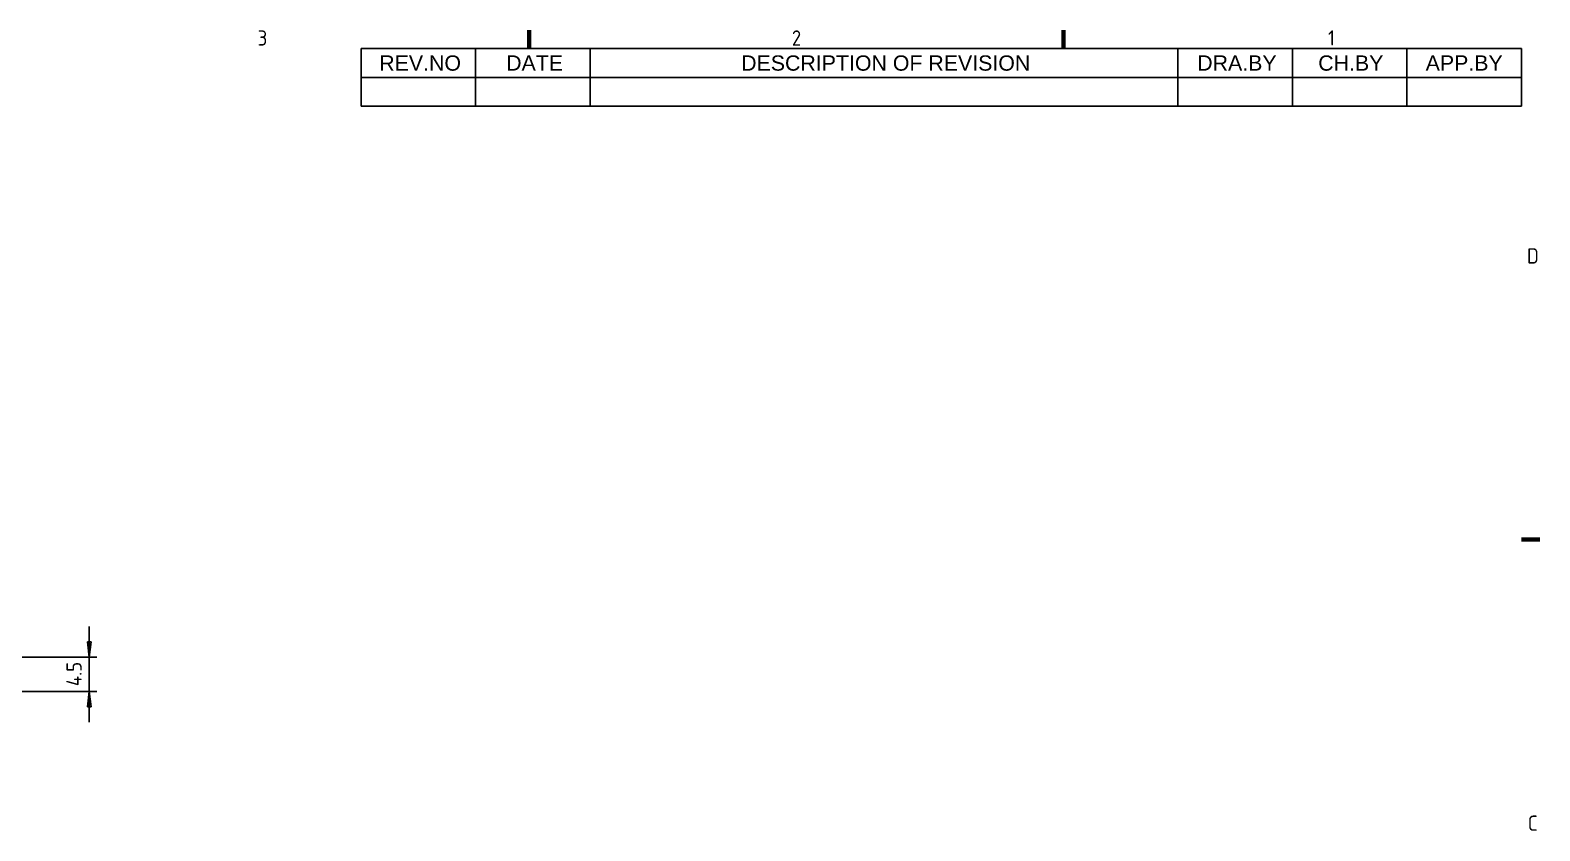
# Model space of a CAD drawing. Header units: millimetres. Extents: x 0 to 420, y 0 to 297.
# Drawn here: x 214.6 to 412.4, y 184.6 to 289.4 of the extents above; entities that cross this region are included whole.
import ezdxf

# ---------------------------------------------------------------- set-up
doc = ezdxf.new("R2010")
doc.units = ezdxf.units.MM
doc.layers.get('0').update_dxf_attribs({"lineweight": 25})
for name, color, linetype, lineweight in [('경계(ISO)', 7, 'Continuous', 70), ('기호(ISO)', 7, 'Continuous', 25), ('치수(ISO)', 7, 'Continuous', 25)]:
    doc.layers.add(name, color=color, linetype=linetype, lineweight=lineweight)
doc.styles.add('ISO ProportionalPSTEK', font='isocp.shx')
doc.styles.add('주 문자 (JIS)', font='arial.ttf')
doc.dimstyles.new('PSTEK', dxfattribs={"dimtxt": 2, "dimasz": 2, "dimexe": 1, "dimexo": 1, "dimgap": 1, "dimtad": 1, "dimrnd": 1e-08, "dimdsep": 46, "dimtxsty": 'ISO ProportionalPSTEK', "dimblk": 'Filled-1', "dimcen": 0.09, "dimdle": 10, "dimclrd": 3, "dimclre": 3, "dimclrt": 1, "dimadec": 1, "dimazin": 2, "dimtfac": 1, "dimtmove": 0, "dimatfit": 3, "dimfxl": 0, "dimtolj": 1, "dimlwd": -1, "dimlwe": -1, "dimarcsym": 0})

# ---------------------------------------------------------------- blocks, each defined once
blk = doc.blocks.new('경계 Default Border')
at = {"layer": '경계(ISO)'}
for p, q in [((280, 287.0000076293945), (280, 289.4000053405762)), ((350, 287.0000076293945), (350, 289.4000053405762)), ((410, 222.7499961853027), (412.400016784668, 222.7499961853027))]:
    blk.add_line(p, q, dxfattribs=at)
at = {"layer": '경계(ISO)', "color": 1, "char_height": 2.000000029802322, "attachment_point": 7, "style": 'ISO ProportionalPSTEK'}
for s, insert in [('3', (244.4456930345745, 287.3809296778403)), ('2', (314.418492964537, 287.3809296778403)), ('1', (384.6573774223157, 287.4)), ('D', (410.718846771929, 258.8559296629392)), ('C', (410.8296930082771, 184.6059296629392))]:
    blk.add_mtext(s, dxfattribs=dict(at, insert=insert))
blk = doc.blocks.new('리비전 내역')
at = {"layer": '기호(ISO)'}
for p, q in [((258, 287.0000076293945), (410, 287.0000076293945)), ((258, 287.0000076293945), (258, 283.2200075995922)), ((273, 287.0000076293945), (273, 283.2200075995922)), ((288, 287.0000076293945), (288, 283.2200075995922)), ((365, 287.0000076293945), (365, 283.2200075995922)), ((380, 287.0000076293945), (380, 283.2200075995922)), ((395, 287.0000076293945), (395, 283.2200075995922)), ((410, 287.0000076293945), (410, 283.2200075995922)), ((258, 283.2200075995922), (410, 283.2200075995922)), ((258, 283.2200075995922), (258, 279.4400075697899)), ((273, 283.2200075995922), (273, 279.4400075697899)), ((288, 283.2200075995922), (288, 279.4400075697899)), ((365, 283.2200075995922), (365, 279.4400075697899)), ((380, 283.2200075995922), (380, 279.4400075697899)), ((395, 283.2200075995922), (395, 279.4400075697899)), ((410, 283.2200075995922), (410, 279.4400075697899)), ((258, 279.4400075697899), (410, 279.4400075697899))]:
    blk.add_line(p, q, dxfattribs=at)
at = {"layer": '기호(ISO)', "color": 7, "char_height": 2.000000029802322, "attachment_point": 7, "style": '주 문자 (JIS)'}
for s, insert in [('REV.NO', (260.3729312729615, 284.0757088355161)), ('DATE', (276.9984664127512, 284.1100075995922)), ('DESCRIPTION OF REVISION', (307.7820035025758, 284.0757088355161)), ('DRA.BY', (367.5228565737885, 284.1100075995922)), ('CH.BY', (383.3750211560421, 284.0757088355161)), ('APP.BY', (397.4480195504761, 284.1100075995922))]:
    blk.add_mtext(s, dxfattribs=dict(at, insert=insert))
blk = doc.blocks.new('Filled-1')
at = {"color": 0}
for p, q in [((0, 0), (-1, 0.125)), ((-1, 0.125), (-1, -0.125)), ((-1, 0), (0, 0)), ((-1, -0.125), (0, 0))]:
    blk.add_line(p, q, dxfattribs=at)
at = {"color": 0, "flags": 128}
blk.add_lwpolyline([(-1, -0.125), (0, 0)], dxfattribs=at)
at = {"color": 0}
blk.add_solid([(-1, -0.125), (0, 0), (-1, 0.125), (-1, -0.125)], dxfattribs=at)
blk = doc.blocks.new('*D29')
at = {"layer": 'Defpoints', "color": 0}
for p in [(173.4484835799842, 207.3282118360228), (206.4484835799842, 202.8282118360228), (222.3923729914351, 202.8282118360228)]:
    blk.add_point(p, dxfattribs=at)
at = {"layer": '치수(ISO)', "color": 3}
for p, q in [((222.3923729914351, 209.3282118360227), (222.3923729914351, 211.3282118360227)), ((174.4484835799842, 207.3282118360228), (223.3923729914351, 207.3282118360227)), ((222.3923729914351, 207.3282118360227), (222.3923729914351, 202.8282118360228)), ((207.4484835799842, 202.8282118360228), (223.3923729914351, 202.8282118360228)), ((222.3923729914351, 200.8282118360228), (222.3923729914351, 198.8282118360228))]:
    blk.add_line(p, q, dxfattribs=at)
at = {"layer": '치수(ISO)', "color": 3, "xscale": 2, "yscale": 2, "zscale": 2}
for p, rotation in [((222.3923729914351, 207.3282118360227), 270), ((222.3923729914351, 202.8282118360228), 90)]:
    blk.add_blockref('Filled-1', p, dxfattribs=dict(at, rotation=rotation))
at = {"layer": '치수(ISO)', "color": 1, "insert": (219.3923729914351, 203.5367904797855), "char_height": 2, "attachment_point": 1, "rotation": 90, "style": 'ISO ProportionalPSTEK'}
blk.add_mtext('\\A1;4.5', dxfattribs=at)

msp = doc.modelspace()

# ---------------------------------------------------------------- block references
msp.add_blockref('경계 Default Border', (0, 0))
at = {"layer": '기호(ISO)'}
msp.add_blockref('리비전 내역', (0, 0), dxfattribs=at)

# ---------------------------------------------------------------- dimensions: what is measured, and where the dimension line sits
at = {"layer": '치수(ISO)', "color": 3}
dim = msp.add_linear_dim(base=(222.3923729914351, 202.8282118360228), p1=(173.4484835799842, 207.3282118360228), p2=(206.4484835799842, 202.8282118360228), angle=90, dimstyle='PSTEK', override={"dimdec": 2, "dimtp": 0, "dimtm": -0, "dimtdec": 2, "dimtofl": 1, "dimatfit": 1}, dxfattribs=at)
dim.commit()
dim.dimension.update_dxf_attribs({"geometry": '*D29', "text_midpoint": (222.3923729914351, 205.0782118360228), "dimtype": 160})

doc.saveas('drawing.dxf')
